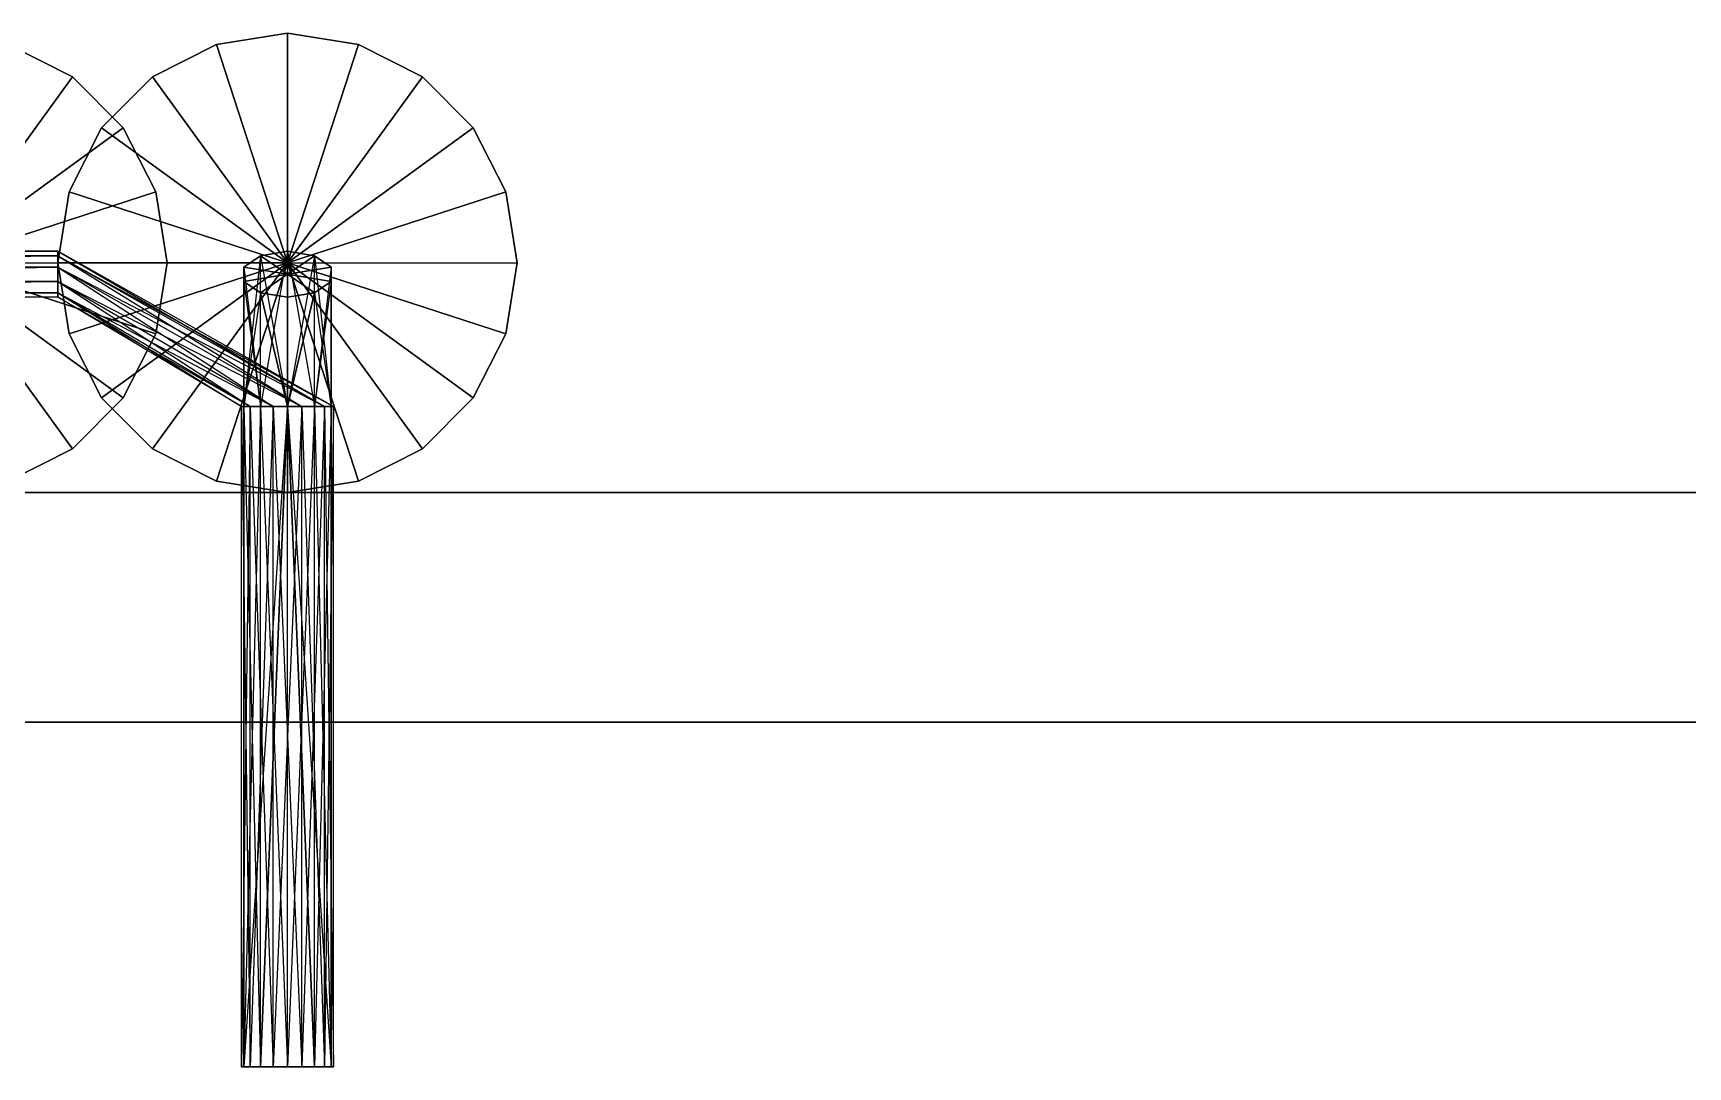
# Model space of a CAD drawing. Extents: x 0 to 4960, y -79 to 258.
# Drawn here: x 2196.4 to 2480, y -78.7 to 98.4 of the extents above; entities that cross this region are included whole.
import ezdxf

# ---------------------------------------------------------------- set-up
doc = ezdxf.new("R2010")
doc.units = 0
doc.layers.add('UB3D', color=1, linetype='CONTINUOUS')

msp = doc.modelspace()

# ---------------------------------------------------------------- linework, layer by layer
at = {"layer": 'UB3D', "color": 53}
for points in [[(2180, 59.055118, -1560.944882), (2203.141132, 90.906201, -1560.944882), (2192.166004, 96.498308, -1560.944882)], [(2180, 59.055118, -1279.055118), (2192.166004, 96.498308, -1279.055118), (2203.141132, 90.906201, -1279.055118)], [(2192.166004, 96.498308, -1560.944882), (2203.141132, 90.906201, -1560.944882), (2203.141132, 90.906201, -1279.055118), (2192.166004, 96.498308, -1279.055118)], [(2216.858868, 90.906201, -3160.944882), (2227.833996, 96.498308, -3160.944882), (2227.833996, 96.498308, -2879.055118), (2216.858868, 90.906201, -2879.055118)], [(2240, 59.055118, -3160.944882), (2227.833996, 96.498308, -3160.944882), (2216.858868, 90.906201, -3160.944882)], [(2240, 59.055118, -2879.055118), (2216.858868, 90.906201, -2879.055118), (2227.833996, 96.498308, -2879.055118)], [(2227.833996, 96.498308, -3160.944882), (2240.00002, 98.425217, -3160.944882), (2240.00002, 98.425217, -2879.055118), (2227.833996, 96.498308, -2879.055118)], [(2240, 59.055118, -3160.944882), (2240.00002, 98.425217, -3160.944882), (2227.833996, 96.498308, -3160.944882)], [(2240, 59.055118, -2879.055118), (2227.833996, 96.498308, -2879.055118), (2240.00002, 98.425217, -2879.055118)], [(2240, 59.055118, -3160.944882), (2252.166004, 96.498308, -3160.944882), (2240.00002, 98.425217, -3160.944882)], [(2240, 59.055118, -2879.055118), (2240.00002, 98.425217, -2879.055118), (2252.166004, 96.498308, -2879.055118)], [(2240, 59.055118, -3160.944882), (2263.141132, 90.906201, -3160.944882), (2252.166004, 96.498308, -3160.944882)], [(2240, 59.055118, -2879.055118), (2252.166004, 96.498308, -2879.055118), (2263.141132, 90.906201, -2879.055118)], [(2240.00002, 98.425217, -3160.944882), (2252.166004, 96.498308, -3160.944882), (2252.166004, 96.498308, -2879.055118), (2240.00002, 98.425217, -2879.055118)], [(2252.166004, 96.498308, -3160.944882), (2263.141132, 90.906201, -3160.944882), (2263.141132, 90.906201, -2879.055118), (2252.166004, 96.498308, -2879.055118)], [(2180, 59.055118, -1560.944882), (2211.851043, 82.196289, -1560.944882), (2203.141132, 90.906201, -1560.944882)], [(2180, 59.055118, -1279.055118), (2203.141132, 90.906201, -1279.055118), (2211.851043, 82.196289, -1279.055118)], [(2203.141132, 90.906201, -1560.944882), (2211.851043, 82.196289, -1560.944882), (2211.851043, 82.196289, -1279.055118), (2203.141132, 90.906201, -1279.055118)], [(2208.148957, 82.196289, -3160.944882), (2216.858868, 90.906201, -3160.944882), (2216.858868, 90.906201, -2879.055118), (2208.148957, 82.196289, -2879.055118)], [(2240, 59.055118, -3160.944882), (2216.858868, 90.906201, -3160.944882), (2208.148957, 82.196289, -3160.944882)], [(2240, 59.055118, -2879.055118), (2208.148957, 82.196289, -2879.055118), (2216.858868, 90.906201, -2879.055118)], [(2240, 59.055118, -3160.944882), (2271.851043, 82.196289, -3160.944882), (2263.141132, 90.906201, -3160.944882)], [(2240, 59.055118, -2879.055118), (2263.141132, 90.906201, -2879.055118), (2271.851043, 82.196289, -2879.055118)], [(2263.141132, 90.906201, -3160.944882), (2271.851043, 82.196289, -3160.944882), (2271.851043, 82.196289, -2879.055118), (2263.141132, 90.906201, -2879.055118)], [(2180, 59.055118, -1560.944882), (2217.44315, 71.221161, -1560.944882), (2211.851043, 82.196289, -1560.944882)], [(2180, 59.055118, -1279.055118), (2211.851043, 82.196289, -1279.055118), (2217.44315, 71.221161, -1279.055118)], [(2202.55685, 71.221161, -3160.944882), (2208.148957, 82.196289, -3160.944882), (2208.148957, 82.196289, -2879.055118), (2202.55685, 71.221161, -2879.055118)], [(2240, 59.055118, -3160.944882), (2208.148957, 82.196289, -3160.944882), (2202.55685, 71.221161, -3160.944882)], [(2240, 59.055118, -2879.055118), (2202.55685, 71.221161, -2879.055118), (2208.148957, 82.196289, -2879.055118)], [(2211.851043, 82.196289, -1560.944882), (2217.44315, 71.221161, -1560.944882), (2217.44315, 71.221161, -1279.055118), (2211.851043, 82.196289, -1279.055118)], [(2240, 59.055118, -3160.944882), (2277.44315, 71.221161, -3160.944882), (2271.851043, 82.196289, -3160.944882)], [(2240, 59.055118, -2879.055118), (2271.851043, 82.196289, -2879.055118), (2277.44315, 71.221161, -2879.055118)], [(2271.851043, 82.196289, -3160.944882), (2277.44315, 71.221161, -3160.944882), (2277.44315, 71.221161, -2879.055118), (2271.851043, 82.196289, -2879.055118)], [(2180, 59.055118, -1560.944882), (2219.370059, 59.055138, -1560.944882), (2217.44315, 71.221161, -1560.944882)], [(2200.629941, 59.055098, -3160.944882), (2202.55685, 71.221161, -3160.944882), (2202.55685, 71.221161, -2879.055118), (2200.629941, 59.055098, -2879.055118)], [(2240, 59.055118, -3160.944882), (2202.55685, 71.221161, -3160.944882), (2200.629941, 59.055138, -3160.944882)], [(2240, 59.055118, -2879.055118), (2200.629941, 59.055098, -2879.055118), (2202.55685, 71.221161, -2879.055118)], [(2217.44315, 71.221161, -1560.944882), (2219.370059, 59.055098, -1560.944882), (2219.370059, 59.055098, -1279.055118), (2217.44315, 71.221161, -1279.055118)], [(2240, 59.055118, -3160.944882), (2279.370059, 59.055138, -3160.944882), (2277.44315, 71.221161, -3160.944882)], [(2277.44315, 71.221161, -3160.944882), (2279.370059, 59.055098, -3160.944882), (2279.370059, 59.055098, -2879.055118), (2277.44315, 71.221161, -2879.055118)], [(2180, 59.055118, -1560.944882), (2192.166004, 21.611928, -1560.944882), (2203.141132, 27.204036, -1560.944882)], [(2180, 59.055118, -1560.944882), (2203.141132, 27.204036, -1560.944882), (2211.851043, 35.913947, -1560.944882)], [(2180, 59.055118, -1560.944882), (2211.851043, 35.913947, -1560.944882), (2217.44315, 46.889075, -1560.944882)], [(2180, 59.055118, -1279.055118), (2219.370059, 59.055098, -1279.055118), (2217.44315, 46.889075, -1279.055118)], [(2180, 59.055118, -1279.055118), (2217.44315, 46.889075, -1279.055118), (2211.851043, 35.913947, -1279.055118)], [(2180, 59.055118, -1279.055118), (2211.851043, 35.913947, -1279.055118), (2203.141132, 27.204036, -1279.055118)], [(2180, 59.055118, -1279.055118), (2203.141132, 27.204036, -1279.055118), (2192.166004, 21.611928, -1279.055118)], [(2240, 59.055118, -3160.944882), (2200.629941, 59.055138, -3160.944882), (2202.55685, 46.889075, -3160.944882)], [(2240, 59.055118, -2879.055118), (2202.55685, 46.889075, -2879.055118), (2200.629941, 59.055098, -2879.055118)], [(2202.55685, 46.889075, -3160.944882), (2200.629941, 59.055098, -3160.944882), (2200.629941, 59.055098, -2879.055118), (2202.55685, 46.889075, -2879.055118)], [(2240, 59.055118, -3160.944882), (2202.55685, 46.889075, -3160.944882), (2208.148957, 35.913947, -3160.944882)], [(2240, 59.055118, -2879.055118), (2208.148957, 35.913947, -2879.055118), (2202.55685, 46.889075, -2879.055118)], [(2240, 59.055118, -3160.944882), (2208.148957, 35.913947, -3160.944882), (2216.858868, 27.204036, -3160.944882)], [(2240, 59.055118, -2879.055118), (2216.858868, 27.204036, -2879.055118), (2208.148957, 35.913947, -2879.055118)], [(2240, 59.055118, -3160.944882), (2216.858868, 27.204036, -3160.944882), (2227.833996, 21.611928, -3160.944882)], [(2240, 59.055118, -2879.055118), (2227.833996, 21.611928, -2879.055118), (2216.858868, 27.204036, -2879.055118)], [(2219.370059, 59.055098, -1560.944882), (2217.44315, 46.889075, -1560.944882), (2217.44315, 46.889075, -1279.055118), (2219.370059, 59.055098, -1279.055118)], [(2240, 59.055118, -3160.944882), (2227.833996, 21.611928, -3160.944882), (2240.00002, 19.68502, -3160.944882)], [(2240, 59.055118, -2879.055118), (2240.00002, 19.68502, -2879.055118), (2227.833996, 21.611928, -2879.055118)], [(2240, 59.055118, -3160.944882), (2240.00002, 19.68502, -3160.944882), (2252.166004, 21.611928, -3160.944882)], [(2240, 59.055118, -3160.944882), (2252.166004, 21.611928, -3160.944882), (2263.141132, 27.204036, -3160.944882)], [(2240, 59.055118, -3160.944882), (2263.141132, 27.204036, -3160.944882), (2271.851043, 35.913947, -3160.944882)], [(2240, 59.055118, -3160.944882), (2271.851043, 35.913947, -3160.944882), (2277.44315, 46.889075, -3160.944882)], [(2240, 59.055118, -2879.055118), (2279.370059, 59.055098, -2879.055118), (2277.44315, 46.889075, -2879.055118)], [(2240, 59.055118, -2879.055118), (2277.44315, 46.889075, -2879.055118), (2271.851043, 35.913947, -2879.055118)], [(2240, 59.055118, -2879.055118), (2271.851043, 35.913947, -2879.055118), (2263.141132, 27.204036, -2879.055118)], [(2240, 59.055118, -2879.055118), (2263.141132, 27.204036, -2879.055118), (2252.166004, 21.611928, -2879.055118)], [(2240, 59.055118, -2879.055118), (2252.166004, 21.611928, -2879.055118), (2240.00002, 19.68502, -2879.055118)], [(2279.370059, 59.055098, -3160.944882), (2277.44315, 46.889075, -3160.944882), (2277.44315, 46.889075, -2879.055118), (2279.370059, 59.055098, -2879.055118)], [(2208.148957, 35.913947, -3160.944882), (2202.55685, 46.889075, -3160.944882), (2202.55685, 46.889075, -2879.055118), (2208.148957, 35.913947, -2879.055118)], [(2217.44315, 46.889075, -1560.944882), (2211.851043, 35.913947, -1560.944882), (2211.851043, 35.913947, -1279.055118), (2217.44315, 46.889075, -1279.055118)], [(2277.44315, 46.889075, -3160.944882), (2271.851043, 35.913947, -3160.944882), (2271.851043, 35.913947, -2879.055118), (2277.44315, 46.889075, -2879.055118)], [(2211.851043, 35.913947, -1560.944882), (2203.141132, 27.204036, -1560.944882), (2203.141132, 27.204036, -1279.055118), (2211.851043, 35.913947, -1279.055118)], [(2216.858868, 27.204036, -3160.944882), (2208.148957, 35.913947, -3160.944882), (2208.148957, 35.913947, -2879.055118), (2216.858868, 27.204036, -2879.055118)], [(2271.851043, 35.913947, -3160.944882), (2263.141132, 27.204036, -3160.944882), (2263.141132, 27.204036, -2879.055118), (2271.851043, 35.913947, -2879.055118)], [(2203.141132, 27.204036, -1560.944882), (2192.166004, 21.611928, -1560.944882), (2192.166004, 21.611928, -1279.055118), (2203.141132, 27.204036, -1279.055118)], [(2227.833996, 21.611928, -3160.944882), (2216.858868, 27.204036, -3160.944882), (2216.858868, 27.204036, -2879.055118), (2227.833996, 21.611928, -2879.055118)], [(2263.141132, 27.204036, -3160.944882), (2252.166004, 21.611928, -3160.944882), (2252.166004, 21.611928, -2879.055118), (2263.141132, 27.204036, -2879.055118)], [(2240.00002, 19.68502, -3160.944882), (2227.833996, 21.611928, -3160.944882), (2227.833996, 21.611928, -2879.055118), (2240.00002, 19.68502, -2879.055118)], [(2252.166004, 21.611928, -3160.944882), (2240.00002, 19.68502, -3160.944882), (2240.00002, 19.68502, -2879.055118), (2252.166004, 21.611928, -2879.055118)]]:
    msp.add_3dface(points, dxfattribs=at)
at = {"layer": 'UB3D', "color": 254}
for points in [[(2200.629921, 60.275591, -3544.629921), (2043.149606, 60.275591, -3544.629921), (2200.629921, 61.027598, -3540)], [(2043.149606, 60.275591, -3544.629921), (2200.629921, 61.027598, -3540), (2043.149606, 61.027598, -3540)], [(2200.629921, 61.027598, -3540), (2043.149606, 61.027598, -3540), (2200.629921, 60.275591, -3535.370079)], [(2043.149606, 61.027598, -3540), (2200.629921, 60.275591, -3535.370079), (2043.149606, 60.275591, -3535.370079)], [(2200.629921, 58.307047, -3547.488189), (2043.149606, 58.307047, -3547.488189), (2200.629921, 60.275591, -3544.629921)], [(2043.149606, 58.307047, -3547.488189), (2200.629921, 60.275591, -3544.629921), (2043.149606, 60.275591, -3544.629921)], [(2200.629921, 60.275591, -3535.370079), (2043.149606, 60.275591, -3535.370079), (2200.629921, 58.307047, -3532.511811)], [(2043.149606, 60.275591, -3535.370079), (2200.629921, 58.307047, -3532.511811), (2043.149606, 58.307047, -3532.511811)], [(2200.629921, 60.275591, -3544.629921), (2247.874016, 34.452008, -3540), (2200.629921, 61.027598, -3540)], [(2247.874016, 34.452008, -3540), (2200.629921, 61.027598, -3540), (2246.370079, 34.452008, -3535.370079)], [(2200.629921, 61.027598, -3540), (2246.370079, 34.452008, -3535.370079), (2200.629921, 60.275591, -3535.370079)], [(2200.629921, 58.307047, -3547.488189), (2246.370079, 34.452008, -3544.629921), (2200.629921, 60.275591, -3544.629921)], [(2246.370079, 34.452008, -3544.629921), (2200.629921, 60.275591, -3544.629921), (2247.874016, 34.452008, -3540)], [(2246.370079, 34.452008, -3535.370079), (2200.629921, 60.275591, -3535.370079), (2242.433071, 34.452008, -3532.511811)], [(2200.629921, 60.275591, -3535.370079), (2242.433071, 34.452008, -3532.511811), (2200.629921, 58.307047, -3532.511811)], [(2232.511811, 58.307047, -3180.629921), (2235.370079, 34.452008, -3226.370079), (2235.370079, 60.275591, -3180.629921)], [(2232.511811, 58.307047, -3180.629921), (2232.511811, 58.307047, -3023.149606), (2235.370079, 60.275591, -3180.629921)], [(2232.511811, 58.307047, -3023.149606), (2235.370079, 60.275591, -3180.629921), (2235.370079, 60.275591, -3023.149606)], [(2240, 57.090472, -3023.149606), (2235.370079, 60.275591, -3023.149606), (2232.511811, 58.307047, -3023.149606)], [(2235.370079, 34.452008, -2813.629921), (2235.370079, 60.275591, -2859.370079), (2232.511811, 34.452008, -2817.566929)], [(2235.370079, 60.275591, -2859.370079), (2232.511811, 34.452008, -2817.566929), (2232.511811, 58.307047, -2859.370079)], [(2235.370079, 60.275591, -2859.370079), (2235.370079, 60.275591, -3016.850394), (2232.511811, 58.307047, -2859.370079)], [(2235.370079, 60.275591, -3016.850394), (2232.511811, 58.307047, -2859.370079), (2232.511811, 58.307047, -3016.850394)], [(2240, 57.090472, -3016.850394), (2232.511811, 58.307047, -3016.850394), (2235.370079, 60.275591, -3016.850394)], [(2235.370079, 60.275591, -3180.629921), (2240, 34.452008, -3227.874016), (2240, 61.027598, -3180.629921)], [(2235.370079, 60.275591, -3180.629921), (2235.370079, 60.275591, -3023.149606), (2240, 61.027598, -3180.629921)], [(2235.370079, 60.275591, -3023.149606), (2240, 61.027598, -3180.629921), (2240, 61.027598, -3023.149606)], [(2240, 57.090472, -3023.149606), (2240, 61.027598, -3023.149606), (2235.370079, 60.275591, -3023.149606)], [(2240, 34.452008, -2812.125984), (2240, 61.027598, -2859.370079), (2235.370079, 34.452008, -2813.629921)], [(2240, 61.027598, -2859.370079), (2235.370079, 34.452008, -2813.629921), (2235.370079, 60.275591, -2859.370079)], [(2240, 61.027598, -2859.370079), (2240, 61.027598, -3016.850394), (2235.370079, 60.275591, -2859.370079)], [(2240, 61.027598, -3016.850394), (2235.370079, 60.275591, -2859.370079), (2235.370079, 60.275591, -3016.850394)], [(2240, 57.090472, -3016.850394), (2235.370079, 60.275591, -3016.850394), (2240, 61.027598, -3016.850394)], [(2235.370079, 34.452008, -3226.370079), (2235.370079, 60.275591, -3180.629921), (2240, 34.452008, -3227.874016)], [(2240, 34.452008, -3227.874016), (2240, 61.027598, -3180.629921), (2244.629921, 34.452008, -3226.370079)], [(2240, 61.027598, -3180.629921), (2244.629921, 34.452008, -3226.370079), (2244.629921, 60.275591, -3180.629921)], [(2240, 61.027598, -3180.629921), (2240, 61.027598, -3023.149606), (2244.629921, 60.275591, -3180.629921)], [(2240, 61.027598, -3023.149606), (2244.629921, 60.275591, -3180.629921), (2244.629921, 60.275591, -3023.149606)], [(2240, 57.090472, -3023.149606), (2244.629921, 60.275591, -3023.149606), (2240, 61.027598, -3023.149606)], [(2244.629921, 60.275591, -2859.370079), (2240, 34.452008, -2812.125984), (2240, 61.027598, -2859.370079)], [(2244.629921, 60.275591, -2859.370079), (2244.629921, 60.275591, -3016.850394), (2240, 61.027598, -2859.370079)], [(2244.629921, 60.275591, -3016.850394), (2240, 61.027598, -2859.370079), (2240, 61.027598, -3016.850394)], [(2240, 57.090472, -3016.850394), (2240, 61.027598, -3016.850394), (2244.629921, 60.275591, -3016.850394)], [(2240, 57.090472, -3023.149606), (2247.488189, 58.307047, -3023.149606), (2244.629921, 60.275591, -3023.149606)], [(2244.629921, 34.452008, -2813.629921), (2244.629921, 60.275591, -2859.370079), (2240, 34.452008, -2812.125984)], [(2240, 57.090472, -3016.850394), (2244.629921, 60.275591, -3016.850394), (2247.488189, 58.307047, -3016.850394)], [(2244.629921, 34.452008, -3226.370079), (2244.629921, 60.275591, -3180.629921), (2247.488189, 34.452008, -3222.433071)], [(2244.629921, 60.275591, -3180.629921), (2247.488189, 34.452008, -3222.433071), (2247.488189, 58.307047, -3180.629921)], [(2244.629921, 60.275591, -3180.629921), (2244.629921, 60.275591, -3023.149606), (2247.488189, 58.307047, -3180.629921)], [(2244.629921, 60.275591, -3023.149606), (2247.488189, 58.307047, -3180.629921), (2247.488189, 58.307047, -3023.149606)], [(2247.488189, 58.307047, -2859.370079), (2244.629921, 34.452008, -2813.629921), (2244.629921, 60.275591, -2859.370079)], [(2247.488189, 58.307047, -2859.370079), (2247.488189, 58.307047, -3016.850394), (2244.629921, 60.275591, -2859.370079)], [(2247.488189, 58.307047, -3016.850394), (2244.629921, 60.275591, -2859.370079), (2244.629921, 60.275591, -3016.850394)], [(2200.629921, 55.873898, -3547.488189), (2043.149606, 55.873898, -3547.488189), (2200.629921, 58.307047, -3547.488189)], [(2043.149606, 55.873898, -3547.488189), (2200.629921, 58.307047, -3547.488189), (2043.149606, 58.307047, -3547.488189)], [(2200.629921, 58.307047, -3532.511811), (2043.149606, 58.307047, -3532.511811), (2200.629921, 55.873898, -3532.511811)], [(2043.149606, 58.307047, -3532.511811), (2200.629921, 55.873898, -3532.511811), (2043.149606, 55.873898, -3532.511811)], [(2200.629921, 55.873898, -3547.488189), (2242.433071, 34.452008, -3547.488189), (2200.629921, 58.307047, -3547.488189)], [(2242.433071, 34.452008, -3547.488189), (2200.629921, 58.307047, -3547.488189), (2246.370079, 34.452008, -3544.629921)], [(2242.433071, 34.452008, -3532.511811), (2200.629921, 58.307047, -3532.511811), (2237.566929, 34.452008, -3532.511811)], [(2200.629921, 58.307047, -3532.511811), (2237.566929, 34.452008, -3532.511811), (2200.629921, 55.873898, -3532.511811)], [(2232.511811, 55.873898, -3180.629921), (2232.511811, 34.452008, -3222.433071), (2232.511811, 58.307047, -3180.629921)], [(2232.511811, 34.452008, -3222.433071), (2232.511811, 58.307047, -3180.629921), (2235.370079, 34.452008, -3226.370079)], [(2232.511811, 55.873898, -3180.629921), (2232.511811, 55.873898, -3023.149606), (2232.511811, 58.307047, -3180.629921)], [(2232.511811, 55.873898, -3023.149606), (2232.511811, 58.307047, -3180.629921), (2232.511811, 58.307047, -3023.149606)], [(2240, 57.090472, -3023.149606), (2232.511811, 58.307047, -3023.149606), (2232.511811, 55.873898, -3023.149606)], [(2232.511811, 34.452008, -2817.566929), (2232.511811, 58.307047, -2859.370079), (2232.511811, 34.452008, -2822.433071)], [(2232.511811, 58.307047, -2859.370079), (2232.511811, 34.452008, -2822.433071), (2232.511811, 55.873898, -2859.370079)], [(2232.511811, 58.307047, -2859.370079), (2232.511811, 58.307047, -3016.850394), (2232.511811, 55.873898, -2859.370079)], [(2232.511811, 58.307047, -3016.850394), (2232.511811, 55.873898, -2859.370079), (2232.511811, 55.873898, -3016.850394)], [(2240, 57.090472, -3016.850394), (2232.511811, 55.873898, -3016.850394), (2232.511811, 58.307047, -3016.850394)], [(2240, 57.090472, -3023.149606), (2232.511811, 55.873898, -3023.149606), (2235.370079, 53.905315, -3023.149606)], [(2240, 57.090472, -3016.850394), (2235.370079, 53.905315, -3016.850394), (2232.511811, 55.873898, -3016.850394)], [(2240, 57.090472, -3023.149606), (2235.370079, 53.905315, -3023.149606), (2240, 53.153346, -3023.149606)], [(2240, 57.090472, -3016.850394), (2240, 53.153346, -3016.850394), (2235.370079, 53.905315, -3016.850394)], [(2240, 57.090472, -3023.149606), (2247.488189, 55.873898, -3023.149606), (2247.488189, 58.307047, -3023.149606)], [(2240, 57.090472, -3016.850394), (2247.488189, 58.307047, -3016.850394), (2247.488189, 55.873898, -3016.850394)], [(2240, 57.090472, -3023.149606), (2240, 53.153346, -3023.149606), (2244.629921, 53.905315, -3023.149606)], [(2240, 57.090472, -3023.149606), (2244.629921, 53.905315, -3023.149606), (2247.488189, 55.873898, -3023.149606)], [(2240, 57.090472, -3016.850394), (2247.488189, 55.873898, -3016.850394), (2244.629921, 53.905315, -3016.850394)], [(2240, 57.090472, -3016.850394), (2244.629921, 53.905315, -3016.850394), (2240, 53.153346, -3016.850394)], [(2247.488189, 34.452008, -2817.566929), (2247.488189, 58.307047, -2859.370079), (2244.629921, 34.452008, -2813.629921)], [(2247.488189, 34.452008, -3222.433071), (2247.488189, 58.307047, -3180.629921), (2247.488189, 34.452008, -3217.566929)], [(2247.488189, 58.307047, -3180.629921), (2247.488189, 34.452008, -3217.566929), (2247.488189, 55.873898, -3180.629921)], [(2247.488189, 58.307047, -3180.629921), (2247.488189, 58.307047, -3023.149606), (2247.488189, 55.873898, -3180.629921)], [(2247.488189, 58.307047, -3023.149606), (2247.488189, 55.873898, -3180.629921), (2247.488189, 55.873898, -3023.149606)], [(2247.488189, 55.873898, -2859.370079), (2247.488189, 34.452008, -2817.566929), (2247.488189, 58.307047, -2859.370079)], [(2247.488189, 55.873898, -2859.370079), (2247.488189, 55.873898, -3016.850394), (2247.488189, 58.307047, -2859.370079)], [(2247.488189, 55.873898, -3016.850394), (2247.488189, 58.307047, -2859.370079), (2247.488189, 58.307047, -3016.850394)], [(2200.629921, 53.905315, -3544.629921), (2043.149606, 53.905315, -3544.629921), (2200.629921, 55.873898, -3547.488189)], [(2043.149606, 53.905315, -3544.629921), (2200.629921, 55.873898, -3547.488189), (2043.149606, 55.873898, -3547.488189)], [(2200.629921, 55.873898, -3532.511811), (2043.149606, 55.873898, -3532.511811), (2200.629921, 53.905315, -3535.370079)], [(2043.149606, 55.873898, -3532.511811), (2200.629921, 53.905315, -3535.370079), (2043.149606, 53.905315, -3535.370079)], [(2200.629921, 53.153346, -3540), (2043.149606, 53.153346, -3540), (2200.629921, 53.905315, -3544.629921)], [(2043.149606, 53.153346, -3540), (2200.629921, 53.905315, -3544.629921), (2043.149606, 53.905315, -3544.629921)], [(2200.629921, 53.905315, -3535.370079), (2043.149606, 53.905315, -3535.370079), (2200.629921, 53.153346, -3540)], [(2043.149606, 53.905315, -3535.370079), (2200.629921, 53.153346, -3540), (2043.149606, 53.153346, -3540)], [(2200.629921, 53.905315, -3544.629921), (2237.566929, 34.452008, -3547.488189), (2200.629921, 55.873898, -3547.488189)], [(2237.566929, 34.452008, -3547.488189), (2200.629921, 55.873898, -3547.488189), (2242.433071, 34.452008, -3547.488189)], [(2237.566929, 34.452008, -3532.511811), (2200.629921, 55.873898, -3532.511811), (2233.629921, 34.452008, -3535.370079)], [(2200.629921, 55.873898, -3532.511811), (2233.629921, 34.452008, -3535.370079), (2200.629921, 53.905315, -3535.370079)], [(2200.629921, 53.153346, -3540), (2233.629921, 34.452008, -3540), (2200.629921, 53.905315, -3544.629921)], [(2233.629921, 34.452008, -3540), (2200.629921, 53.905315, -3544.629921), (2237.566929, 34.452008, -3547.488189)], [(2233.629921, 34.452008, -3535.370079), (2200.629921, 53.905315, -3535.370079), (2232.125984, 34.452008, -3540)], [(2200.629921, 53.905315, -3535.370079), (2232.125984, 34.452008, -3540), (2200.629921, 53.153346, -3540)], [(2235.370079, 53.905315, -3180.629921), (2232.511811, 34.452008, -3217.566929), (2232.511811, 55.873898, -3180.629921)], [(2232.511811, 34.452008, -3217.566929), (2232.511811, 55.873898, -3180.629921), (2232.511811, 34.452008, -3222.433071)], [(2235.370079, 53.905315, -3180.629921), (2235.370079, 53.905315, -3023.149606), (2232.511811, 55.873898, -3180.629921)], [(2235.370079, 53.905315, -3023.149606), (2232.511811, 55.873898, -3180.629921), (2232.511811, 55.873898, -3023.149606)], [(2232.511811, 34.452008, -2822.433071), (2232.511811, 55.873898, -2859.370079), (2235.370079, 34.452008, -2826.370079)], [(2232.511811, 55.873898, -2859.370079), (2235.370079, 34.452008, -2826.370079), (2235.370079, 53.905315, -2859.370079)], [(2232.511811, 55.873898, -2859.370079), (2232.511811, 55.873898, -3016.850394), (2235.370079, 53.905315, -2859.370079)], [(2232.511811, 55.873898, -3016.850394), (2235.370079, 53.905315, -2859.370079), (2235.370079, 53.905315, -3016.850394)], [(2240, 34.452008, -3213.629921), (2235.370079, 53.905315, -3180.629921), (2232.511811, 34.452008, -3217.566929)], [(2240, 53.153346, -3180.629921), (2240, 34.452008, -3213.629921), (2235.370079, 53.905315, -3180.629921)], [(2240, 53.153346, -3180.629921), (2240, 53.153346, -3023.149606), (2235.370079, 53.905315, -3180.629921)], [(2240, 53.153346, -3023.149606), (2235.370079, 53.905315, -3180.629921), (2235.370079, 53.905315, -3023.149606)], [(2235.370079, 34.452008, -2826.370079), (2235.370079, 53.905315, -2859.370079), (2240, 34.452008, -2827.874016)], [(2235.370079, 53.905315, -2859.370079), (2240, 34.452008, -2827.874016), (2240, 53.153346, -2859.370079)], [(2235.370079, 53.905315, -2859.370079), (2235.370079, 53.905315, -3016.850394), (2240, 53.153346, -2859.370079)], [(2235.370079, 53.905315, -3016.850394), (2240, 53.153346, -2859.370079), (2240, 53.153346, -3016.850394)], [(2244.629921, 34.452008, -3213.629921), (2244.629921, 53.905315, -3180.629921), (2240, 34.452008, -3212.125984)], [(2244.629921, 53.905315, -3180.629921), (2240, 34.452008, -3212.125984), (2240, 53.153346, -3180.629921)], [(2244.629921, 53.905315, -3180.629921), (2244.629921, 53.905315, -3023.149606), (2240, 53.153346, -3180.629921)], [(2244.629921, 53.905315, -3023.149606), (2240, 53.153346, -3180.629921), (2240, 53.153346, -3023.149606)], [(2240, 53.153346, -2859.370079), (2240, 34.452008, -2826.370079), (2244.629921, 53.905315, -2859.370079)], [(2240, 34.452008, -2826.370079), (2244.629921, 53.905315, -2859.370079), (2247.488189, 34.452008, -2822.433071)], [(2240, 53.153346, -2859.370079), (2240, 53.153346, -3016.850394), (2244.629921, 53.905315, -2859.370079)], [(2240, 53.153346, -3016.850394), (2244.629921, 53.905315, -2859.370079), (2244.629921, 53.905315, -3016.850394)], [(2247.488189, 34.452008, -3217.566929), (2247.488189, 55.873898, -3180.629921), (2244.629921, 34.452008, -3213.629921)], [(2247.488189, 55.873898, -3180.629921), (2244.629921, 34.452008, -3213.629921), (2244.629921, 53.905315, -3180.629921)], [(2247.488189, 55.873898, -3180.629921), (2247.488189, 55.873898, -3023.149606), (2244.629921, 53.905315, -3180.629921)], [(2247.488189, 55.873898, -3023.149606), (2244.629921, 53.905315, -3180.629921), (2244.629921, 53.905315, -3023.149606)], [(2244.629921, 53.905315, -2859.370079), (2247.488189, 34.452008, -2822.433071), (2247.488189, 55.873898, -2859.370079)], [(2244.629921, 53.905315, -2859.370079), (2244.629921, 53.905315, -3016.850394), (2247.488189, 55.873898, -2859.370079)], [(2244.629921, 53.905315, -3016.850394), (2247.488189, 55.873898, -2859.370079), (2247.488189, 55.873898, -3016.850394)], [(2247.488189, 34.452008, -2822.433071), (2247.488189, 55.873898, -2859.370079), (2247.488189, 34.452008, -2817.566929)], [(2232.125984, 34.452008, -3540), (2200.629921, 53.153346, -3540), (2233.629921, 34.452008, -3540)], [(2240, 34.452008, -3212.125984), (2240, 53.153346, -3180.629921), (2240, 34.452008, -3213.629921)], [(2240, 34.452008, -2827.874016), (2240, 53.153346, -2859.370079), (2240, 34.452008, -2826.370079)], [(2232.125984, -78.740157, -3540), (2232.125984, 34.452008, -3540), (2233.629921, -78.740157, -3544.629921)], [(2232.125984, 34.452008, -3540), (2233.629921, -78.740157, -3544.629921), (2233.629921, 34.452008, -3540)], [(2233.629921, -78.740157, -3535.370079), (2233.629921, 34.452008, -3535.370079), (2232.125984, -78.740157, -3540)], [(2233.629921, 34.452008, -3535.370079), (2232.125984, -78.740157, -3540), (2232.125984, 34.452008, -3540)], [(2235.370079, -78.740157, -3213.629921), (2240, 34.452008, -3213.629921), (2232.511811, -78.740157, -3217.566929)], [(2240, 34.452008, -3213.629921), (2232.511811, -78.740157, -3217.566929), (2232.511811, 34.452008, -3217.566929)], [(2232.511811, -78.740157, -3217.566929), (2232.511811, 34.452008, -3217.566929), (2232.511811, -78.740157, -3222.433071)], [(2232.511811, 34.452008, -3217.566929), (2232.511811, -78.740157, -3222.433071), (2232.511811, 34.452008, -3222.433071)], [(2232.511811, -78.740157, -3222.433071), (2232.511811, 34.452008, -3222.433071), (2235.370079, -78.740157, -3226.370079)], [(2232.511811, 34.452008, -3222.433071), (2235.370079, -78.740157, -3226.370079), (2235.370079, 34.452008, -3226.370079)], [(2235.370079, -78.740157, -2813.629921), (2235.370079, 34.452008, -2813.629921), (2232.511811, -78.740157, -2817.566929)], [(2235.370079, 34.452008, -2813.629921), (2232.511811, -78.740157, -2817.566929), (2232.511811, 34.452008, -2817.566929)], [(2232.511811, -78.740157, -2817.566929), (2232.511811, 34.452008, -2817.566929), (2232.511811, -78.740157, -2822.433071)], [(2232.511811, 34.452008, -2817.566929), (2232.511811, -78.740157, -2822.433071), (2232.511811, 34.452008, -2822.433071)], [(2232.511811, -78.740157, -2822.433071), (2232.511811, 34.452008, -2822.433071), (2235.370079, -78.740157, -2826.370079)], [(2232.511811, 34.452008, -2822.433071), (2235.370079, -78.740157, -2826.370079), (2235.370079, 34.452008, -2826.370079)], [(2233.629921, -78.740157, -3544.629921), (2233.629921, 34.452008, -3540), (2237.566929, -78.740157, -3547.488189)], [(2233.629921, 34.452008, -3540), (2237.566929, -78.740157, -3547.488189), (2237.566929, 34.452008, -3547.488189)], [(2237.566929, -78.740157, -3532.511811), (2237.566929, 34.452008, -3532.511811), (2233.629921, -78.740157, -3535.370079)], [(2237.566929, 34.452008, -3532.511811), (2233.629921, -78.740157, -3535.370079), (2233.629921, 34.452008, -3535.370079)], [(2240, -78.740157, -3212.125984), (2240, 34.452008, -3212.125984), (2235.370079, -78.740157, -3213.629921)], [(2240, 34.452008, -3212.125984), (2235.370079, -78.740157, -3213.629921), (2240, 34.452008, -3213.629921)], [(2235.370079, -78.740157, -3226.370079), (2235.370079, 34.452008, -3226.370079), (2240, -78.740157, -3227.874016)], [(2235.370079, 34.452008, -3226.370079), (2240, -78.740157, -3227.874016), (2240, 34.452008, -3227.874016)], [(2240, -78.740157, -2812.125984), (2240, 34.452008, -2812.125984), (2235.370079, -78.740157, -2813.629921)], [(2240, 34.452008, -2812.125984), (2235.370079, -78.740157, -2813.629921), (2235.370079, 34.452008, -2813.629921)], [(2235.370079, -78.740157, -2826.370079), (2235.370079, 34.452008, -2826.370079), (2240, -78.740157, -2827.874016)], [(2235.370079, 34.452008, -2826.370079), (2240, -78.740157, -2827.874016), (2240, 34.452008, -2827.874016)], [(2237.566929, -78.740157, -3547.488189), (2237.566929, 34.452008, -3547.488189), (2242.433071, -78.740157, -3547.488189)], [(2237.566929, 34.452008, -3547.488189), (2242.433071, -78.740157, -3547.488189), (2242.433071, 34.452008, -3547.488189)], [(2242.433071, -78.740157, -3532.511811), (2242.433071, 34.452008, -3532.511811), (2237.566929, -78.740157, -3532.511811)], [(2242.433071, 34.452008, -3532.511811), (2237.566929, -78.740157, -3532.511811), (2237.566929, 34.452008, -3532.511811)], [(2240, -78.740157, -3227.874016), (2240, 34.452008, -3227.874016), (2244.629921, -78.740157, -3226.370079)], [(2240, 34.452008, -3227.874016), (2244.629921, -78.740157, -3226.370079), (2244.629921, 34.452008, -3226.370079)], [(2244.629921, -78.740157, -3213.629921), (2244.629921, 34.452008, -3213.629921), (2240, -78.740157, -3212.125984)], [(2244.629921, 34.452008, -3213.629921), (2240, -78.740157, -3212.125984), (2240, 34.452008, -3212.125984)], [(2240, -78.740157, -2827.874016), (2240, 34.452008, -2827.874016), (2244.629921, -78.740157, -2826.370079)], [(2240, 34.452008, -2827.874016), (2244.629921, -78.740157, -2826.370079), (2240, 34.452008, -2826.370079)], [(2244.629921, -78.740157, -2826.370079), (2240, 34.452008, -2826.370079), (2247.488189, -78.740157, -2822.433071)], [(2240, 34.452008, -2826.370079), (2247.488189, -78.740157, -2822.433071), (2247.488189, 34.452008, -2822.433071)], [(2244.629921, -78.740157, -2813.629921), (2244.629921, 34.452008, -2813.629921), (2240, -78.740157, -2812.125984)], [(2244.629921, 34.452008, -2813.629921), (2240, -78.740157, -2812.125984), (2240, 34.452008, -2812.125984)], [(2242.433071, -78.740157, -3547.488189), (2242.433071, 34.452008, -3547.488189), (2246.370079, -78.740157, -3544.629921)], [(2242.433071, 34.452008, -3547.488189), (2246.370079, -78.740157, -3544.629921), (2246.370079, 34.452008, -3544.629921)], [(2246.370079, -78.740157, -3535.370079), (2246.370079, 34.452008, -3535.370079), (2242.433071, -78.740157, -3532.511811)], [(2246.370079, 34.452008, -3535.370079), (2242.433071, -78.740157, -3532.511811), (2242.433071, 34.452008, -3532.511811)], [(2244.629921, -78.740157, -3226.370079), (2244.629921, 34.452008, -3226.370079), (2247.488189, -78.740157, -3222.433071)], [(2244.629921, 34.452008, -3226.370079), (2247.488189, -78.740157, -3222.433071), (2247.488189, 34.452008, -3222.433071)], [(2247.488189, -78.740157, -3217.566929), (2247.488189, 34.452008, -3217.566929), (2244.629921, -78.740157, -3213.629921)], [(2247.488189, 34.452008, -3217.566929), (2244.629921, -78.740157, -3213.629921), (2244.629921, 34.452008, -3213.629921)], [(2247.488189, -78.740157, -2817.566929), (2247.488189, 34.452008, -2817.566929), (2244.629921, -78.740157, -2813.629921)], [(2247.488189, 34.452008, -2817.566929), (2244.629921, -78.740157, -2813.629921), (2244.629921, 34.452008, -2813.629921)], [(2246.370079, -78.740157, -3544.629921), (2246.370079, 34.452008, -3544.629921), (2247.874016, -78.740157, -3540)], [(2246.370079, 34.452008, -3544.629921), (2247.874016, -78.740157, -3540), (2247.874016, 34.452008, -3540)], [(2247.874016, -78.740157, -3540), (2247.874016, 34.452008, -3540), (2246.370079, -78.740157, -3535.370079)], [(2247.874016, 34.452008, -3540), (2246.370079, -78.740157, -3535.370079), (2246.370079, 34.452008, -3535.370079)], [(2247.488189, -78.740157, -3222.433071), (2247.488189, 34.452008, -3222.433071), (2247.488189, -78.740157, -3217.566929)], [(2247.488189, 34.452008, -3222.433071), (2247.488189, -78.740157, -3217.566929), (2247.488189, 34.452008, -3217.566929)], [(2247.488189, -78.740157, -2822.433071), (2247.488189, 34.452008, -2822.433071), (2247.488189, -78.740157, -2817.566929)], [(2247.488189, 34.452008, -2822.433071), (2247.488189, -78.740157, -2817.566929), (2247.488189, 34.452008, -2817.566929)], [(2240, -78.740157, -3540), (2232.125984, -78.740157, -3540), (2233.629921, -78.740157, -3544.629921)], [(2240, -78.740157, -3540), (2233.629921, -78.740157, -3535.370079), (2232.125984, -78.740157, -3540)], [(2240, -78.740157, -3220), (2235.370079, -78.740157, -3213.629921), (2232.511811, -78.740157, -3217.566929)], [(2240, -78.740157, -3220), (2232.511811, -78.740157, -3217.566929), (2232.511811, -78.740157, -3222.433071)], [(2240, -78.740157, -3220), (2232.511811, -78.740157, -3222.433071), (2235.370079, -78.740157, -3226.370079)], [(2240, -78.740157, -2820), (2235.370079, -78.740157, -2813.629921), (2232.511811, -78.740157, -2817.566929)], [(2240, -78.740157, -2820), (2232.511811, -78.740157, -2817.566929), (2232.511811, -78.740157, -2822.433071)], [(2240, -78.740157, -2820), (2232.511811, -78.740157, -2822.433071), (2235.370079, -78.740157, -2826.370079)], [(2240, -78.740157, -3540), (2233.629921, -78.740157, -3544.629921), (2237.566929, -78.740157, -3547.488189)], [(2240, -78.740157, -3540), (2237.566929, -78.740157, -3532.511811), (2233.629921, -78.740157, -3535.370079)], [(2240, -78.740157, -3220), (2240, -78.740157, -3212.125984), (2235.370079, -78.740157, -3213.629921)], [(2240, -78.740157, -3220), (2235.370079, -78.740157, -3226.370079), (2240, -78.740157, -3227.874016)], [(2240, -78.740157, -2820), (2240, -78.740157, -2812.125984), (2235.370079, -78.740157, -2813.629921)], [(2240, -78.740157, -2820), (2235.370079, -78.740157, -2826.370079), (2240, -78.740157, -2827.874016)], [(2240, -78.740157, -3540), (2237.566929, -78.740157, -3547.488189), (2242.433071, -78.740157, -3547.488189)], [(2240, -78.740157, -3540), (2242.433071, -78.740157, -3532.511811), (2237.566929, -78.740157, -3532.511811)], [(2240, -78.740157, -3220), (2240, -78.740157, -3227.874016), (2244.629921, -78.740157, -3226.370079)], [(2240, -78.740157, -3220), (2244.629921, -78.740157, -3226.370079), (2247.488189, -78.740157, -3222.433071)], [(2240, -78.740157, -3220), (2247.488189, -78.740157, -3222.433071), (2247.488189, -78.740157, -3217.566929)], [(2240, -78.740157, -3220), (2247.488189, -78.740157, -3217.566929), (2244.629921, -78.740157, -3213.629921)], [(2240, -78.740157, -3220), (2244.629921, -78.740157, -3213.629921), (2240, -78.740157, -3212.125984)], [(2240, -78.740157, -2820), (2240, -78.740157, -2827.874016), (2244.629921, -78.740157, -2826.370079)], [(2240, -78.740157, -2820), (2244.629921, -78.740157, -2826.370079), (2247.488189, -78.740157, -2822.433071)], [(2240, -78.740157, -2820), (2247.488189, -78.740157, -2822.433071), (2247.488189, -78.740157, -2817.566929)], [(2240, -78.740157, -2820), (2247.488189, -78.740157, -2817.566929), (2244.629921, -78.740157, -2813.629921)], [(2240, -78.740157, -2820), (2244.629921, -78.740157, -2813.629921), (2240, -78.740157, -2812.125984)], [(2240, -78.740157, -3540), (2242.433071, -78.740157, -3547.488189), (2246.370079, -78.740157, -3544.629921)], [(2240, -78.740157, -3540), (2246.370079, -78.740157, -3544.629921), (2247.874016, -78.740157, -3540)], [(2240, -78.740157, -3540), (2247.874016, -78.740157, -3540), (2246.370079, -78.740157, -3535.370079)], [(2240, -78.740157, -3540), (2246.370079, -78.740157, -3535.370079), (2242.433071, -78.740157, -3532.511811)]]:
    msp.add_3dface(points, dxfattribs=at)
at = {"layer": 'UB3D', "color": 94}
for points in [[(0, 19.685039, -3870), (4960.050236, 19.685039, -3870), (4960.050236, -19.685039, -3870), (0, -19.685039, -3870)], [(4960.050236, 19.685039, -719.999961), (0, 19.685039, -719.999961), (0, -19.685039, -719.999961), (4960.050236, -19.685039, -719.999961)], [(0, 19.685039, -719.999961), (0, 19.685039, -3870), (4960.050236, 19.685039, -3870)], [(0, 19.685039, -719.999961), (4960.050236, 19.685039, -3870), (4960.050236, 19.685039, -719.999961)], [(0, 19.685039, -719.999961), (4960.050236, 19.685039, -719.999961), (0, 19.685039, -719.999961)], [(0, -19.685039, -719.999961), (4960.050236, -19.685039, -719.999961), (4960.050236, -19.685039, -3870)], [(0, -19.685039, -719.999961), (4960.050236, -19.685039, -3870), (0, -19.685039, -3870)]]:
    msp.add_3dface(points, dxfattribs=at)

doc.saveas('drawing.dxf')
